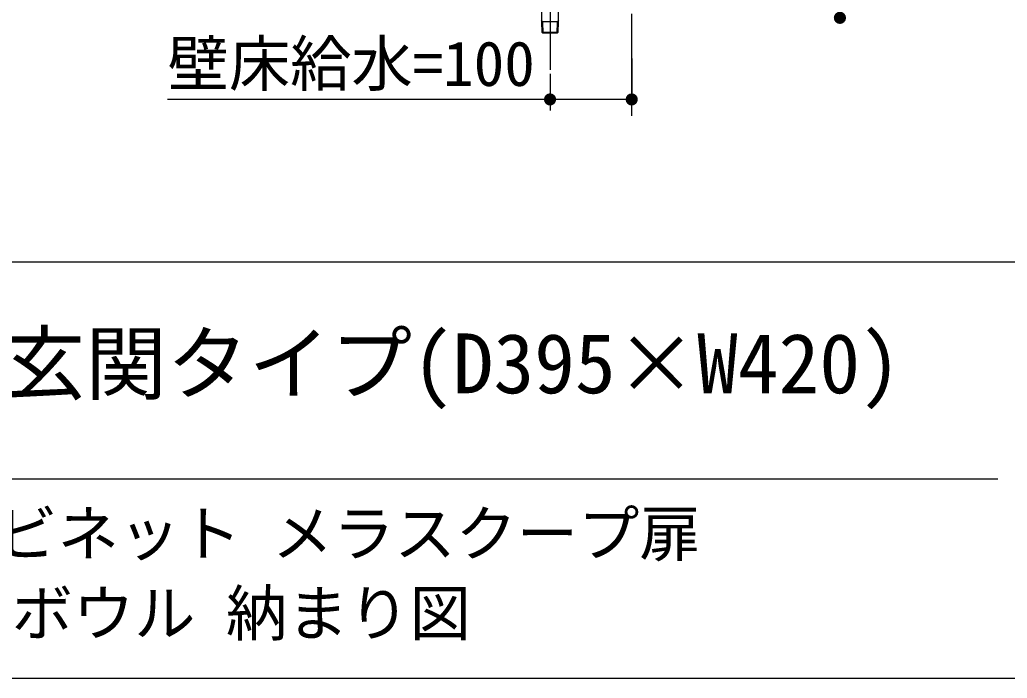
# Model space of a CAD drawing. Units: millimetres on the paper. Extents: x -205 to 195, y -144 to 136.
# Drawn here: x 74.02 to 122.38, y -143.5 to -111.22 of the extents above; entities that cross this region are included whole.
import ezdxf
from ezdxf.enums import TextEntityAlignment as Align

# ---------------------------------------------------------------- set-up
doc = ezdxf.new("R2010")
doc.units = ezdxf.units.MM
doc.linetypes.add('CHAIN1', pattern=[8, 5, -1, 1, -1])
for name, color, linetype in [('0-2_①\u3000太', 6, 'Continuous'), ('0-9_枠\u3000太', 6, 'Continuous'), ('0-A_枠\u3000中', 7, 'Continuous'), ('0-B_枠\u3000細', 3, 'Continuous')]:
    doc.layers.add(name, color=color, linetype=linetype)
doc.styles.add('ＭＳ ゴシック', font='')
doc.styles.get('ＭＳ ゴシック').set_extended_font_data('MS Gothic')

msp = doc.modelspace()

# ---------------------------------------------------------------- hatches: boundary and pattern name
at = {"layer": '0-2_①\u3000太'}
for points in [[(114.487, -111.129, 1), (113.887, -111.129, 1)], [(100.288, -115.129, 1), (99.688, -115.129, 1)], [(104.288, -115.129, 1), (103.688, -115.129, 1)]]:
    msp.add_hatch(color=212, dxfattribs=at).paths.add_polyline_path(points)

# ---------------------------------------------------------------- linework, layer by layer
at = {"layer": '0-2_①\u3000太', "linetype": 'CHAIN1'}
for p, q in [((103.987, -115.929), (103.987, -81.929)), ((99.987, -100.679), (99.987, -115.929))]:
    msp.add_line(p, q, dxfattribs=at)
at = {"layer": '0-2_①\u3000太'}
for p, q in [((99.575, -107.709), (99.575, -111.235)), ((100.399, -111.235), (100.399, -107.709)), ((99.624, -111.319), (99.575, -111.235)), ((99.575, -111.235), (99.578, -111.319)), ((100.399, -111.235), (100.351, -111.319)), ((100.397, -111.319), (100.399, -111.235)), ((99.578, -111.319), (99.589, -111.833)), ((99.624, -111.319), (99.638, -111.879)), ((100.337, -111.879), (100.351, -111.319)), ((99.589, -111.833), (100.386, -111.833)), ((99.589, -111.833), (99.638, -111.879)), ((100.327, -111.879), (99.647, -111.879)), ((100.337, -111.879), (100.386, -111.833)), ((103.988, -113.129), (103.988, -115.129)), ((99.988, -113.879), (99.988, -115.129)), ((103.988, -115.129), (81.26, -115.129))]:
    msp.add_line(p, q, dxfattribs=at)
for points in [[(100.386, -111.833), (100.397, -111.319), (99.578, -111.319)], [(99.647, -111.879), (99.638, -111.879), (99.638, -111.879)], [(100.337, -111.879), (100.337, -111.879), (100.327, -111.879)]]:
    msp.add_lwpolyline(points, dxfattribs=at)
at = {"layer": '0-9_枠\u3000太'}
for p, q in [((-205, -123.092), (195, -123.092)), ((-205, -143.5), (195, -143.5))]:
    msp.add_line(p, q, dxfattribs=at)
at = {"layer": '0-A_枠\u3000中'}
msp.add_line((11.824, -133.732), (121.916, -133.732), dxfattribs=at)

# ---------------------------------------------------------------- texts
at = {"layer": '0-2_①\u3000太', "style": 'ＭＳ ゴシック'}
msp.add_text('壁床給水=100', height=2.199, dxfattribs=at).set_placement((81.26, -115.129), align=Align.BOTTOM_LEFT)
at = {"layer": '0-B_枠\u3000細', "style": 'ＭＳ ゴシック'}
for s, height, p in [('玄関収納＋スマートサニタリー 玄関タイプ(D395×W420)', 2.933, (15.219, -130.412)), ('メラフュージョンプレーン 白キャビネット メラスクープ扉', 2.199, (26.384, -138.162)), ('玄関タイプ ＰＦ天板 オンボウル 納まり図', 2.199, (37.634, -142.069))]:
    msp.add_text(s, height=height, dxfattribs=at).set_placement(p, align=Align.BOTTOM_LEFT)

doc.saveas('drawing.dxf')
